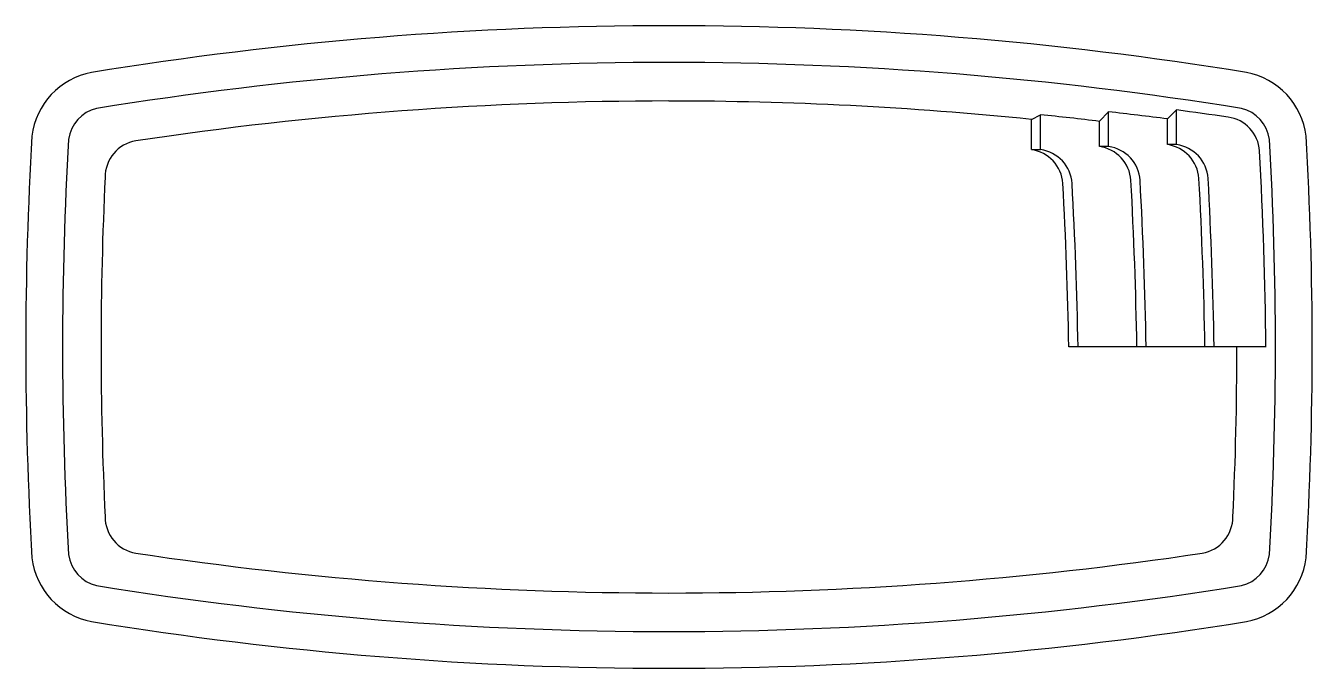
# Model space of a CAD drawing. Extents: x -1120.53 to -1113.53, y 318 to 321.5.
import ezdxf

# ---------------------------------------------------------------- set-up
doc = ezdxf.new("R2010")
doc.units = 0
doc.header["$LTSCALE"] = 10
doc.header["$MEASUREMENT"] = 0
doc.layers.add('Piscinas_Fibratec', color=4, linetype='CONTINUOUS')

msp = doc.modelspace()

# ---------------------------------------------------------------- linework, layer by layer
at = {"layer": 'Piscinas_Fibratec', "color": 1}
for p, q in [((-1114.6867, 320.9784), (-1114.6367, 321.0303)), ((-1114.6867, 320.9784), (-1114.6367, 321.0303)), ((-1114.6367, 320.8411), (-1114.6367, 321.0311)), ((-1114.6367, 320.8411), (-1114.6367, 321.0311)), ((-1114.3167, 320.9911), (-1114.2667, 321.0401)), ((-1114.3167, 320.9911), (-1114.2667, 321.0401)), ((-1114.2667, 320.8511), (-1114.2667, 321.0401)), ((-1114.2667, 320.8511), (-1114.2667, 321.0401)), ((-1115.0567, 320.9887), (-1115.0067, 321.0141)), ((-1115.0567, 320.9887), (-1115.0067, 321.0141)), ((-1115.0567, 320.9641), (-1115.0567, 320.9887)), ((-1115.0567, 320.9641), (-1115.0567, 320.9887)), ((-1115.0567, 320.8241), (-1115.0567, 320.9641)), ((-1115.0567, 320.8241), (-1115.0567, 320.9641)), ((-1115.0067, 320.8241), (-1115.0067, 321.0141)), ((-1115.0067, 320.8241), (-1115.0067, 321.0141)), ((-1114.6867, 320.8411), (-1114.6867, 320.9784)), ((-1114.6867, 320.8411), (-1114.6867, 320.9784)), ((-1114.3167, 320.9511), (-1114.3167, 320.9911)), ((-1114.3167, 320.9511), (-1114.3167, 320.9911)), ((-1114.3167, 320.8511), (-1114.3167, 320.9511)), ((-1114.3167, 320.8511), (-1114.3167, 320.9511)), ((-1115.0567, 320.8241), (-1115.0067, 320.8241)), ((-1115.0567, 320.8241), (-1115.0067, 320.8241)), ((-1114.6367, 320.8411), (-1114.6867, 320.8411)), ((-1114.6367, 320.8411), (-1114.6867, 320.8411)), ((-1114.2667, 320.8511), (-1114.3167, 320.8511)), ((-1114.2667, 320.8511), (-1114.3167, 320.8511)), ((-1114.8499, 319.7489), (-1114.8529, 319.7489)), ((-1114.8499, 319.7489), (-1114.8529, 319.7489)), ((-1113.7788, 319.7489), (-1114.8499, 319.7489)), ((-1113.7788, 319.7489), (-1114.8499, 319.7489))]:
    msp.add_line(p, q, dxfattribs=at)
at = {"layer": 'Piscinas_Fibratec'}
for centre, radius, start, end in [((-1117.0285, 301.9989), 19.5, 90, 99.27113), ((-1117.0285, 301.9989), 19.5, 90, 99.27113), ((-1117.0285, 301.9989), 19.5, 80.72887, 90), ((-1117.0285, 301.9989), 19.5, 80.72887, 90), ((-1120.0974, 320.8508), 0.4, 100.47098, 173.27775), ((-1120.0974, 320.8508), 0.4, 100.47098, 173.27775), ((-1113.9596, 320.8508), 0.4, 6.72225, 79.52902), ((-1113.9596, 320.8508), 0.4, 6.72225, 79.52902), ((-1101.0285, 319.7489), 19.5, 176.62272, 180), ((-1101.0285, 319.7489), 19.5, 176.62272, 180), ((-1133.0285, 319.7489), 19.5, 0, 3.37728), ((-1133.0285, 319.7489), 19.5, 0, 3.37728), ((-1101.0285, 319.7489), 19.5, 180, 183.37728), ((-1101.0285, 319.7489), 19.5, 180, 183.37728), ((-1133.0285, 319.7489), 19.5, 356.62272, 0), ((-1133.0285, 319.7489), 19.5, 356.62272, 0), ((-1120.0974, 318.6469), 0.4, 186.72225, 259.52902), ((-1120.0974, 318.6469), 0.4, 186.72225, 259.52902), ((-1113.9596, 318.6469), 0.4, 280.47098, 353.27775), ((-1113.9596, 318.6469), 0.4, 280.47098, 353.27775), ((-1117.0285, 337.4989), 19.5, 260.72887, 270), ((-1117.0285, 337.4989), 19.5, 260.72887, 270), ((-1117.0285, 337.4989), 19.5, 270, 279.27113), ((-1117.0285, 337.4989), 19.5, 270, 279.27113)]:
    msp.add_arc(centre, radius, start, end, dxfattribs=at)
at = {"layer": 'Piscinas_Fibratec', "color": 2}
for centre, radius, start, end in [((-1117.0285, 301.7986), 19.5, 90, 99.18976), ((-1117.0285, 301.7986), 19.5, 90, 99.18976), ((-1117.0285, 301.7986), 19.5, 80.81024, 90), ((-1117.0285, 301.7986), 19.5, 80.81024, 90), ((-1120.0971, 320.8536), 0.2, 103.17531, 172.44438), ((-1120.0971, 320.8536), 0.2, 103.17531, 172.44438), ((-1113.9598, 320.8536), 0.2, 7.55562, 76.82469), ((-1113.9598, 320.8536), 0.2, 7.55562, 76.82469), ((-1114.0147, 320.8031), 0.2, 3.89545, 81.9408), ((-1100.8282, 319.7489), 19.5, 176.67491, 180), ((-1100.8282, 319.7489), 19.5, 176.67491, 180), ((-1138.7787, 319.4667), 25, 0.64681, 3.09562), ((-1133.2287, 319.7489), 19.5, 0, 3.32509), ((-1133.2287, 319.7489), 19.5, 0, 3.32509), ((-1100.8282, 319.7489), 19.5, 180, 183.32509), ((-1100.8282, 319.7489), 19.5, 180, 183.32509), ((-1133.2287, 319.7489), 19.5, 356.67491, 0), ((-1133.2287, 319.7489), 19.5, 356.67491, 0), ((-1120.0971, 318.6441), 0.2, 187.55562, 256.82469), ((-1120.0971, 318.6441), 0.2, 187.55562, 256.82469), ((-1113.9598, 318.6441), 0.2, 283.17531, 352.44438), ((-1113.9598, 318.6441), 0.2, 283.17531, 352.44438), ((-1117.0285, 337.6991), 19.5, 260.81024, 270), ((-1117.0285, 337.6991), 19.5, 260.81024, 270), ((-1117.0285, 337.6991), 19.5, 270, 279.18976), ((-1117.0285, 337.6991), 19.5, 270, 279.18976)]:
    msp.add_arc(centre, radius, start, end, dxfattribs=at)
at = {"layer": 'Piscinas_Fibratec', "color": 1}
for centre, radius, start, end in [((-1117.0285, 301.5888), 19.5, 90, 98.5542), ((-1117.0285, 301.5888), 19.5, 90, 98.5542), ((-1117.0285, 301.5886), 19.5, 84.19653, 90), ((-1117.0285, 301.5886), 19.5, 84.19653, 90), ((-1117.5205, 296.1972), 25, 82.63727, 83.37616), ((-1117.5205, 296.1972), 25, 82.63727, 83.37616), ((-1117.5705, 296.2593), 25, 81.75823, 82.40613), ((-1117.5705, 296.2593), 25, 81.75823, 82.40613), ((-1117.0285, 301.6191), 19.5, 83.10265, 84.04888), ((-1117.0285, 301.6191), 19.5, 83.10265, 84.04888), ((-1114.0147, 320.8031), 0.2, 3.89545, 81.9408), ((-1119.8966, 320.6745), 0.2, 99.32968, 180.4793), ((-1119.8966, 320.6745), 0.2, 99.32968, 180.4793), ((-1115.0847, 320.626), 0.2, 3.89545, 81.9408), ((-1115.0847, 320.626), 0.2, 3.89545, 81.9408), ((-1115.0347, 320.626), 0.2, 3.89545, 81.9408), ((-1115.0347, 320.626), 0.2, 3.89545, 81.9408), ((-1114.7147, 320.6431), 0.2, 3.89545, 81.9408), ((-1114.7147, 320.6431), 0.2, 3.89545, 81.9408), ((-1114.6647, 320.6431), 0.2, 3.89545, 81.9408), ((-1114.6647, 320.6431), 0.2, 3.89545, 81.9408), ((-1114.3447, 320.6531), 0.2, 3.89545, 81.9408), ((-1114.3447, 320.6531), 0.2, 3.89545, 81.9408), ((-1114.2947, 320.6531), 0.2, 3.89545, 81.9408), ((-1114.2947, 320.6531), 0.2, 3.89545, 81.9408), ((-1138.7787, 319.4667), 25, 0.64681, 3.09562), ((-1100.6185, 319.7489), 19.5, 177.28414, 180), ((-1100.6185, 319.7489), 19.5, 177.28414, 180), ((-1139.8487, 319.2896), 25, 1.05271, 3.09562), ((-1139.8487, 319.2896), 25, 1.05271, 3.09562), ((-1139.7987, 319.2896), 25, 1.05271, 3.09562), ((-1139.7987, 319.2896), 25, 1.05271, 3.09562), ((-1139.4787, 319.3067), 25, 1.01354, 3.09562), ((-1139.4787, 319.3067), 25, 1.01354, 3.09562), ((-1139.4287, 319.3067), 25, 1.01354, 3.09562), ((-1139.4287, 319.3067), 25, 1.01354, 3.09562), ((-1139.1087, 319.3167), 25, 0.99062, 3.09562), ((-1139.1087, 319.3167), 25, 0.99062, 3.09562), ((-1139.0587, 319.3167), 25, 0.99062, 3.09562), ((-1139.0587, 319.3167), 25, 0.99062, 3.09562), ((-1100.6185, 319.7489), 19.5, 180, 182.71586), ((-1100.6185, 319.7489), 19.5, 180, 182.71586), ((-1133.4385, 319.7489), 19.5, 357.28414, 0), ((-1133.4385, 319.7489), 19.5, 357.28414, 0), ((-1119.8966, 318.8232), 0.2, 179.5207, 260.67032), ((-1119.8966, 318.8232), 0.2, 179.5207, 260.67032), ((-1114.1604, 318.8232), 0.2, 279.32968, 0.4793), ((-1114.1604, 318.8232), 0.2, 279.32968, 0.4793), ((-1117.0285, 337.9089), 19.5, 261.4458, 270), ((-1117.0285, 337.9089), 19.5, 261.4458, 270), ((-1117.0285, 337.9089), 19.5, 270, 278.5542), ((-1117.0285, 337.9089), 19.5, 270, 278.5542)]:
    msp.add_arc(centre, radius, start, end, dxfattribs=at)

doc.saveas('drawing.dxf')
